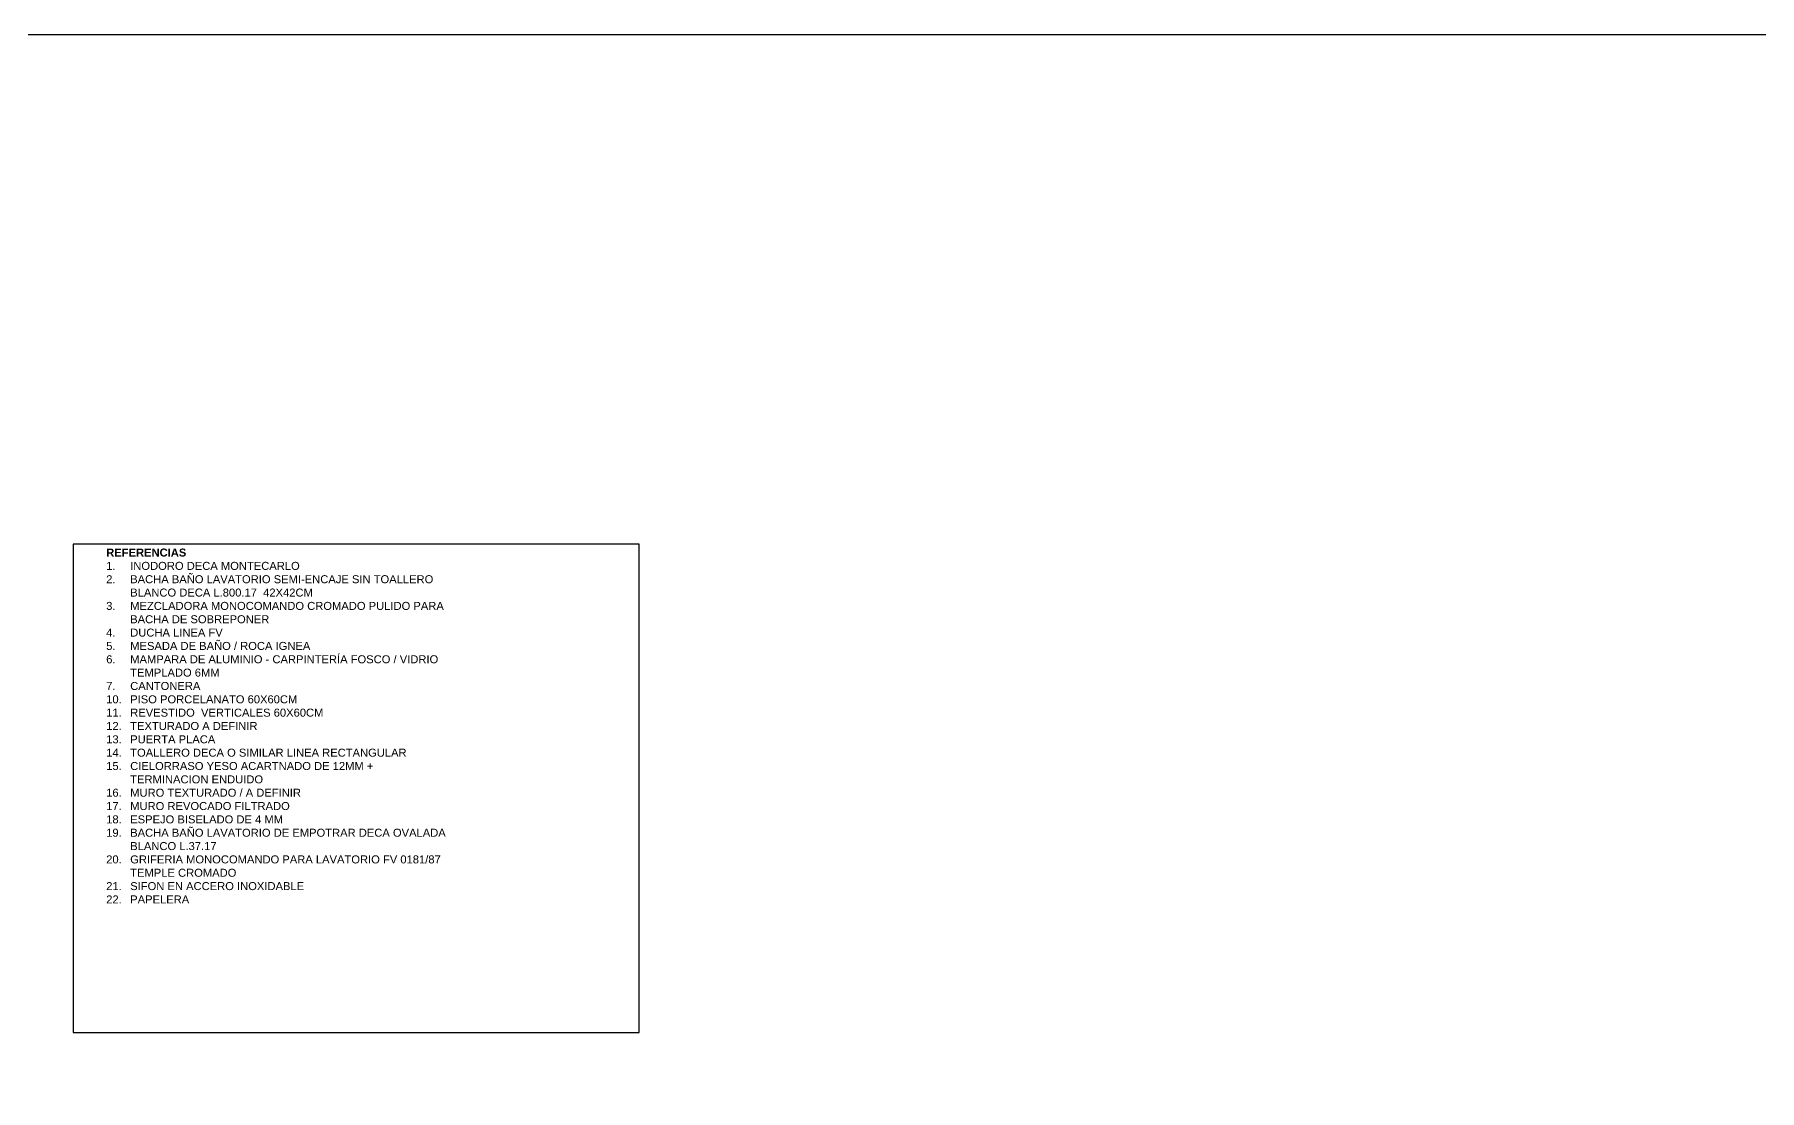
# Model space of a CAD drawing. Header units: metres. Extents: x 198 to 412, y -54 to 17.
# Drawn here: x 255.09 to 268.02, y 9.45 to 17.36 of the extents above; entities that cross this region are included whole.
import ezdxf

# ---------------------------------------------------------------- set-up
doc = ezdxf.new("R2010")
doc.units = ezdxf.units.M
doc.header["$LTSCALE"] = 10
doc.layers.add('A-TEXTOS', color=2, linetype='Continuous')
doc.layers.add('TM-REVEST', color=252, linetype='Continuous')
doc.styles.get("Standard").update_dxf_attribs({"font": 'arial.ttf'})

msp = doc.modelspace()

# ---------------------------------------------------------------- linework, layer by layer
at = {"layer": 'TM-REVEST'}
for points in [[(244.139, 17.363), (287.857, 17.363), (287.857, -53.625), (244.139, -53.625)], [(255.381, 9.882), (259.625, 9.882), (259.625, 13.541), (255.381, 13.541)]]:
    msp.add_lwpolyline(points, close=True, dxfattribs=at)

# ---------------------------------------------------------------- texts
at = {"layer": 'A-TEXTOS', "insert": (255.628, 13.509), "char_height": 0.06, "width": 2.59089, "attachment_point": 1}
msp.add_mtext('\\pxi-3,l3,t3;{\\fArial|b1|i0|c0|p34;\\C3;REFERENCIAS\\P}1.^IINODORO DECA MONTECARLO\\P2.^IBACHA BAÑO LAVATORIO SEMI-ENCAJE SIN TOALLERO BLANCO DECA L.800.17  42X42CM\\P3.^IMEZCLADORA MONOCOMANDO CROMADO PULIDO PARA BACHA DE SOBREPONER\\P4.^IDUCHA LINEA FV\\P5.^IMESADA DE BAÑO / ROCA IGNEA \\P6.^IMAMPARA DE ALUMINIO - CARPINTERÍA FOSCO / VIDRIO TEMPLADO 6MM\\P7.^ICANTONERA\\P10.^IPISO PORCELANATO 60X60CM\\P11.^IREVESTIDO  VERTICALES 60X60CM\\P12.^ITEXTURADO A DEFINIR \\P13.^IPUERTA PLACA \\P14.^ITOALLERO DECA O SIMILAR LINEA RECTANGULAR\\P15.^ICIELORRASO YESO ACARTNADO DE 12MM + TERMINACION ENDUIDO\\P16.^IMURO TEXTURADO / A DEFINIR\\P17.^IMURO REVOCADO FILTRADO\\P18.^IESPEJO BISELADO DE 4 MM\\P19.^IBACHA BAÑO LAVATORIO DE EMPOTRAR DECA OVALADA BLANCO L.37.17\\P20.^IGRIFERIA MONOCOMANDO PARA LAVATORIO FV 0181/87 TEMPLE CROMADO\\P21.^ISIFON EN ACCERO INOXIDABLE\\P22.^IPAPELERA ', dxfattribs=at)

doc.saveas('drawing.dxf')
